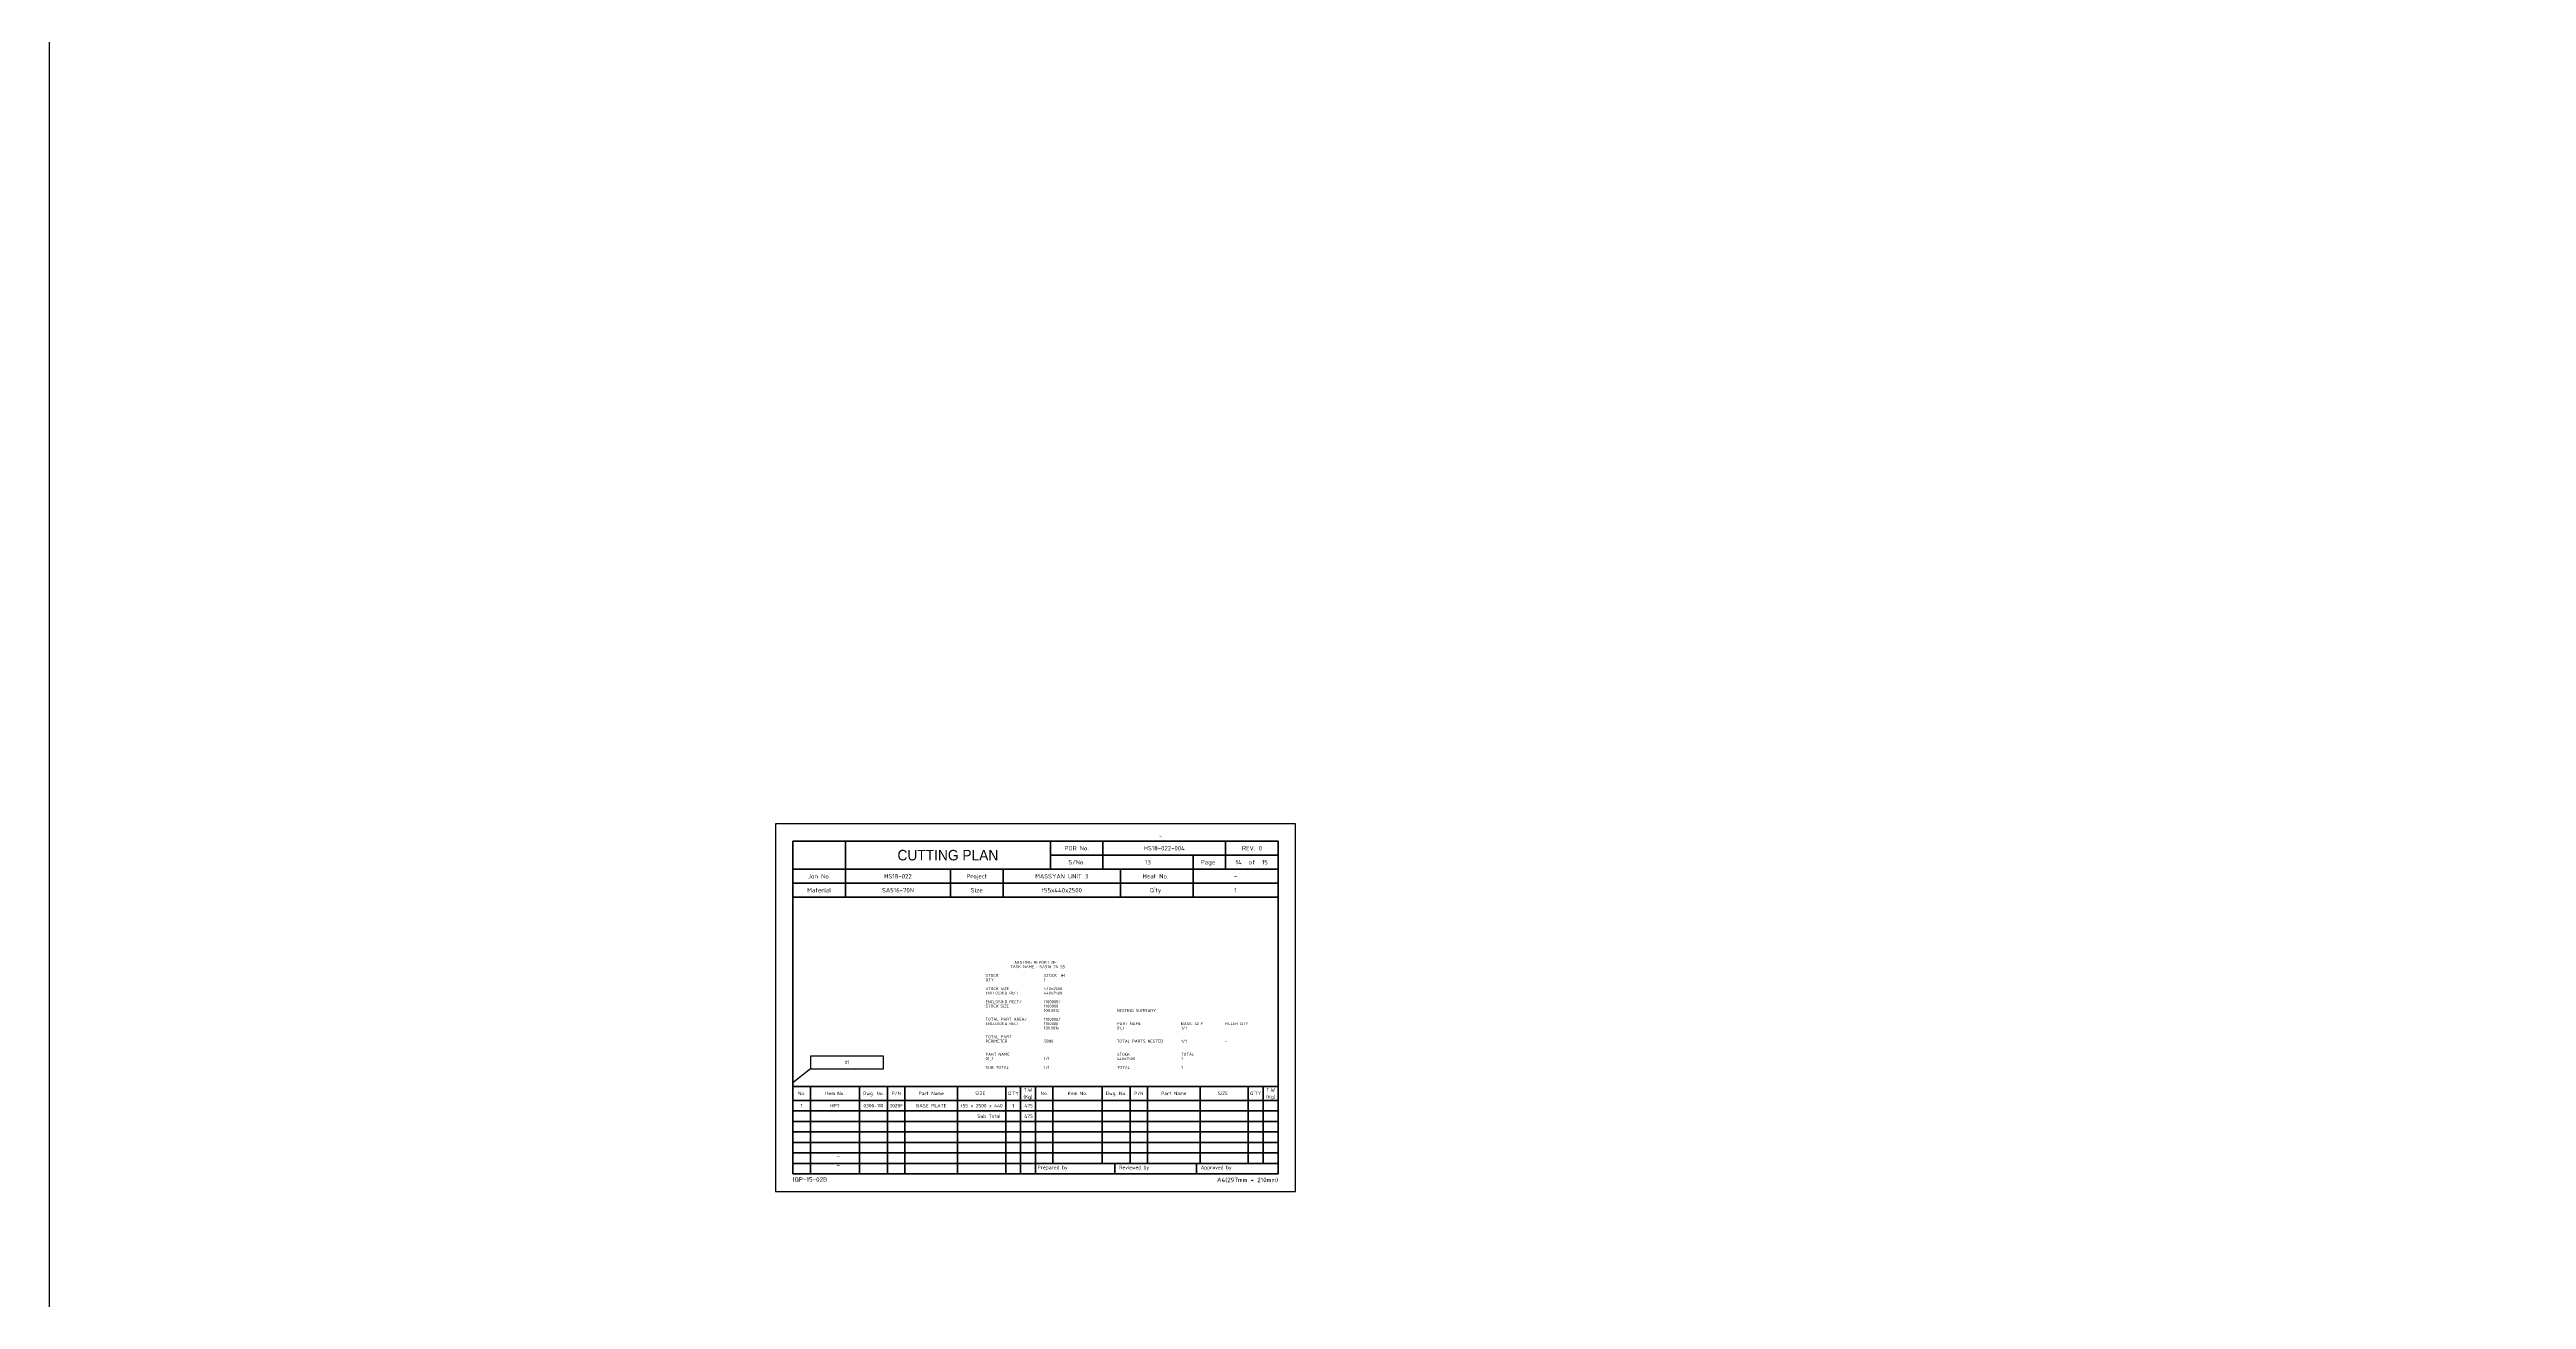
# Model space of a CAD drawing. Header units: millimetres. Extents: x -47360 to 661737, y -45870 to 354580.
# Drawn here: x 475137 to 559984, y 176300 to 219124 of the extents above; entities that cross this region are included whole.
import ezdxf
from ezdxf.enums import TextEntityAlignment as Align

# ---------------------------------------------------------------- set-up
doc = ezdxf.new("R2010")
doc.units = ezdxf.units.MM
doc.header["$LTSCALE"] = 10
doc.linetypes.add('PHANTOM', pattern=[63.5, 31.75, -6.35, 6.35, -6.35, 6.35, -6.35])
for name, color, linetype in [('$ENCL_RECT_RESERVED_LAYER$', 4, 'PHANTOM'), ('01_1  055x2500x440', 7, 'Continuous'), ('PART-LABEL', 6, 'Continuous'), ('STOCK', 3, 'Continuous'), ('SUMMARY', 4, 'Continuous'), ('T', 2, 'Continuous')]:
    doc.layers.add(name, color=color, linetype=linetype)
doc.layers.add('PAGE', color=9, linetype='Continuous', plot=False)
doc.layers.add('TITLE', color=15, linetype='Continuous', lineweight=40)
doc.styles.get("Standard").update_dxf_attribs({"font": 'isocp2.shx', "bigfont": 'whgtxt.shx'})

# ---------------------------------------------------------------- blocks, each defined once
blk = doc.blocks.new('CP00')
at = {"layer": 'PAGE'}
blk.add_line((20, 70), (10, 62), dxfattribs=at)
blk.add_lwpolyline([(0, 0), (297, 0), (297, 210), (0, 210)], close=True, dxfattribs=at)
at = {"layer": 'TITLE'}
for p, q in [((40, 184), (40, 200)), ((157, 184), (157, 200)), ((10, 184), (287, 184)), ((10, 168), (287, 168)), ((10, 60), (287, 60)), ((148.5, 16), (287, 16))]:
    blk.add_line(p, q, dxfattribs=at)
at = {"layer": 'TITLE', "color": 8}
for p, q in [((187, 184), (187, 200)), ((40, 168), (40, 184)), ((130, 168), (130, 184)), ((238.5, 168), (238.5, 184)), ((257, 184), (257, 192)), ((10, 176), (287, 176)), ((20, 10), (20, 60)), ((48, 10), (48, 60)), ((64, 10), (64, 60)), ((74, 10), (74, 60)), ((104, 10), (104, 60)), ((131.5, 10), (131.5, 60)), ((140, 10), (140, 60)), ((158.5, 16), (158.5, 60)), ((186.5, 16), (186.5, 60)), ((202.5, 16), (202.5, 60)), ((212.5, 16), (212.5, 60)), ((242.5, 16), (242.5, 60)), ((270, 16), (270, 60)), ((278.5, 16), (278.5, 60)), ((10, 52), (287, 52)), ((10, 46), (287, 46)), ((10, 40), (287, 40)), ((10, 34), (287, 34)), ((10, 28), (287, 28)), ((10, 22), (287, 22)), ((10, 16), (148.5, 16)), ((193.8, 16), (193.8, 10)), ((240.4, 16), (240.4, 10))]:
    blk.add_line(p, q, dxfattribs=at)
at = {"layer": 'TITLE', "color": 9}
for p, q in [((257, 192), (257, 200)), ((100, 168), (100, 184)), ((157, 192), (287, 192)), ((197, 168), (197, 184)), ((238.5, 184), (238.5, 192)), ((148.5, 10), (148.5, 60))]:
    blk.add_line(p, q, dxfattribs=at)
at = {"layer": 'TITLE', "color": 15}
blk.add_lwpolyline([(10, 10), (287, 10), (287, 200), (10, 200)], close=True, dxfattribs=at)
at = {"layer": 'PAGE', "color": 2}
blk.add_attdef('ATT_NESTINGPLANNO', text='', height=2.5, dxfattribs=at).set_placement((220, 203), align=Align.MIDDLE_CENTER)
for tag, p in [('ATT_OWNERITEMNO', (35, 7.1)), ('ATT_PARTNAME', (35, 2.1))]:
    blk.add_attdef(tag, text='', height=2.5, dxfattribs=at).set_placement(p, align=Align.MIDDLE_LEFT)
at = {"layer": 'TITLE', "color": 2}
for s, height, p in [('POR No.', 2.5, (172, 196)), ('S/No.', 2.5, (172, 188)), ('Page', 2.5, (247, 188)), ('of', 2.5, (272, 188)), ('Material', 2.5, (25, 172)), ('Jon No.', 2.5, (25, 180)), ('Project', 2.5, (115, 180)), ('Size', 2.5, (115, 172)), ('Heat No.', 2.5, (217, 180)), ("Q'ty", 2.5, (217, 172)), ('-', 2.5, (262.7, 180)), ('No.', 2, (15, 56)), ('Item No.', 2, (34, 56)), ('Dwg. No.', 2, (56, 56)), ('P/N', 2, (69, 56)), ('Part Name', 2, (89, 56)), ('SIZE', 2, (117, 56)), ("Q'TY", 2, (135.8, 56)), ('T.W', 2, (144.2, 58)), ('No.', 2, (153.5, 56)), ('Item No.', 2, (172.5, 56)), ('Dwg. No.', 2, (194.5, 56)), ('P/N', 2, (207.5, 56)), ('Part Name', 2, (227.5, 56)), ('SIZE', 2, (255.5, 56)), ("Q'TY", 2, (274.2, 56)), ('T.W', 2, (282.8, 58)), ('(Kg)', 2, (144.2, 54)), ('(Kg)', 2, (282.8, 54))]:
    blk.add_text(s, height=height, dxfattribs=at).set_placement(p, align=Align.MIDDLE_CENTER)
blk.add_text('REV.', height=2.5, dxfattribs=at).set_placement((274, 196), align=Align.MIDDLE_RIGHT)
blk.add_text('0', height=2.5, dxfattribs=at).set_placement((276, 196), align=Align.MIDDLE_LEFT)
for s, height, p in [('Prepared by', 2, (149.7, 12.7)), ('Reviewed by', 2, (196.3, 12.7)), ('Approved by', 2, (242.9, 12.7)), ('IQP-15-02B', 2.59, (10, 5.6))]:
    blk.add_text(s, height=height, dxfattribs=at).set_placement(p)
blk.add_text('A4(297mm * 210mm)', height=2.594, dxfattribs=at).set_placement((287, 5.3), align=Align.RIGHT)
at = {"layer": 'TITLE', "color": 3, "insert": (98.5, 192), "char_height": 6, "width": 59.896, "attachment_point": 5}
blk.add_mtext('{\\fHYHeadLine-Medium|b0|i0|c129|p18;CUTTING PLAN}', dxfattribs=at)
at = {"layer": 'TITLE', "color": 2}
for tag, height, p in [('ATT_CUTTINGPLANNO', 2.5, (212.7, 188)), ('ATT_PORNO', 2.5, (222, 196)), ('ATT_PAGENO', 2.5, (264.5, 188)), ('ATT_PAGESUBTOTAL', 2.5, (279.5, 188)), ('ATT_WONO', 2.5, (70, 180)), ('ATT_PROJECT', 2.5, (163.5, 180)), ('ATT_PORWEIGHT', 2, (278.5, 89)), ('ATT_SCRAPWEIGHT', 2, (278.5, 71)), ('ATT_SAVEWEIGHT', 2, (278.5, 77)), ('ATT_NETWEIGHT', 2, (278.5, 83)), ('ATT_CUTTING', 2, (278.5, 65))]:
    blk.add_attdef(tag, text='', height=height, dxfattribs=at).set_placement(p, align=Align.MIDDLE_CENTER)
at = {"layer": 'TITLE', "color": 3}
for tag, p in [('ATT_MATERIAL', (70, 172)), ('ATT_SIZE', (163.5, 172)), ('ATT_QTY', (262.7, 172))]:
    blk.add_attdef(tag, text='', height=2.5, dxfattribs=at).set_placement(p, align=Align.MIDDLE_CENTER)

msp = doc.modelspace()

# ---------------------------------------------------------------- linework, layer by layer
at = {"layer": '$ENCL_RECT_RESERVED_LAYER$'}
msp.add_lwpolyline([(501200, 184200), (503700, 184200), (503700, 184640), (501200, 184640)], close=True, dxfattribs=at)
at = {"layer": '01_1  055x2500x440'}
for p, q in [((503700, 184640), (501200, 184640)), ((501200, 184640), (501200, 184200)), ((501200, 184200), (503700, 184200)), ((503700, 184200), (503700, 184640))]:
    msp.add_line(p, q, dxfattribs=at)
at = {"layer": 'STOCK'}
msp.add_lwpolyline([(501200, 184200), (503700, 184200), (503700, 184640), (501200, 184640)], close=True, dxfattribs=at)
at = {"layer": 'T'}
msp.add_line((507890, 182760), (507890, 183120), dxfattribs=at)
msp.add_lwpolyline([(475137.49, 263947.79), (597933.7, 263947.79), (597933.7, -19423.43), (475137.49, -19423.43)], close=True, dxfattribs=at)

# ---------------------------------------------------------------- block references
ref = msp.add_blockref('CP00', (500000, 180000), dxfattribs=dict(xscale=60, yscale=60, zscale=60))
ref.add_attrib('ATT_WONO', 'HS18-022', dxfattribs={"layer": 'TITLE', "color": 2, "height": 150}).set_placement((504200, 190800), align=Align.MIDDLE_CENTER)
ref.add_attrib('ATT_PROJECT', 'MASSYAN UNIT 3', dxfattribs={"layer": 'TITLE', "color": 2, "height": 150}).set_placement((509810, 190800), align=Align.MIDDLE_CENTER)
ref.add_attrib('ATT_PORNO', 'HS18-022-004', dxfattribs={"layer": 'TITLE', "color": 2, "height": 150}).set_placement((513320, 191760), align=Align.MIDDLE_CENTER)
ref.add_attrib('ATT_OWNERITEMNO', '-', dxfattribs={"layer": 'PAGE', "color": 2, "height": 150}).set_placement((502100, 181200), align=Align.MIDDLE_LEFT)
ref.add_attrib('ATT_PARTNAME', '-', dxfattribs={"layer": 'PAGE', "color": 2, "height": 150}).set_placement((502100, 180900), align=Align.MIDDLE_LEFT)
ref.add_attrib('ATT_MATERIAL', 'SA516-70N', dxfattribs={"layer": 'TITLE', "color": 3, "height": 150}).set_placement((504200, 190320), align=Align.MIDDLE_CENTER)
ref.add_attrib('ATT_SIZE', 't55x440x2500', dxfattribs={"layer": 'TITLE', "color": 3, "height": 150}).set_placement((509810, 190320), align=Align.MIDDLE_CENTER)
ref.add_attrib('ATT_QTY', '1', dxfattribs={"layer": 'TITLE', "color": 3, "height": 150}).set_placement((515765, 190320), align=Align.MIDDLE_CENTER)
ref.add_attrib('ATT_NESTINGPLANNO', '-', dxfattribs={"layer": 'PAGE', "color": 2, "height": 150}).set_placement((513200, 192180), align=Align.MIDDLE_CENTER)
ref.add_attrib('ATT_CUTTINGPLANNO', '13', dxfattribs={"layer": 'TITLE', "color": 2, "height": 150}).set_placement((512765, 191280), align=Align.MIDDLE_CENTER)
ref.add_attrib('ATT_PAGENO', '14', dxfattribs={"layer": 'TITLE', "color": 2, "height": 150}).set_placement((515870, 191280), align=Align.MIDDLE_CENTER)
ref.add_attrib('ATT_PAGESUBTOTAL', '15', dxfattribs={"layer": 'TITLE', "color": 2, "height": 150}).set_placement((516770, 191280), align=Align.MIDDLE_CENTER)

# ---------------------------------------------------------------- texts
at = {"layer": 'PART-LABEL'}
msp.add_text('01', height=120, dxfattribs=at).set_placement((502450, 184420), align=Align.MIDDLE_CENTER)
at = {"layer": 'SUMMARY'}
for s, p in [('TASK NAME : SA516-70_55', (508050, 187650)), ('NESTING REPORT OF', (508200, 187800)), ('STOCK ', (507200, 187350)), ('STOCK SIZE', (507200, 186900)), ('QTY', (507200, 187200)), ('ENCLOSING RECT', (507200, 186750)), ('1', (509200, 187200)), ('STOCK  #1', (509200, 187350)), ('440x2500', (509200, 186900)), ('440x2500', (509200, 186750)), ('STOCK SIZE', (507200, 186300)), ('TOTAL PART AREA/', (507200, 185850)), ('ENCLOSING RECT/', (507200, 186450)), ('1100000/', (509200, 186450)), ('1100000', (509200, 186300)), ('100.00%', (509200, 186150)), ('1100000/', (509200, 185850)), ('NESTING SUMMARY', (511700, 186150)), ('TOTAL PART', (507200, 185250)), ('ENCLOSING RECT', (507200, 185700)), ('PERIMETER', (507200, 185100)), ('1100000', (509200, 185700)), ('100.00%', (509200, 185550)), ('5880', (509200, 185100)), ('01_1', (511700, 185550)), ('TOTAL PARTS NESTED', (511700, 185100)), ('PART NAME', (511700, 185700)), ('1/1', (513900, 185550)), ('1/1', (513900, 185100)), ('BASIC QTY', (513900, 185700)), ('-', (515400, 185550)), ('-', (515400, 185100)), ('FILLER QTY', (515400, 185700)), ('01_1', (507200, 184500)), ('SUB TOTAL', (507200, 184200)), ('PART NAME', (507200, 184650)), ('1/1', (509200, 184500)), ('1/1', (509200, 184200)), ('STOCK', (511700, 184650)), ('440x2500', (511700, 184500)), ('TOTAL', (511700, 184200)), ('1', (513900, 184500)), ('1', (513900, 184200)), ('TOTAL', (513900, 184650))]:
    msp.add_text(s, height=100, dxfattribs=at).set_placement(p)
at = {"layer": 'T'}
for s, p in [('1', (500900, 182880)), ('HP7', (502040, 182880)), ('0300-110', (503360, 182880)), ('3020F', (504140, 182880)), ('BASE PLATE', (505340, 182880)), ('t55 x 2500 x 440', (507065, 182880)), ('Sub Total', (507320, 182520)), ('1', (508145, 182880))]:
    msp.add_text(s, height=120, dxfattribs=at).set_placement(p, align=Align.CENTER)
for p in [(508820, 182880), (508820, 182520)]:
    msp.add_text('475', height=120, dxfattribs=at).set_placement(p, align=Align.RIGHT)

doc.saveas('drawing.dxf')
